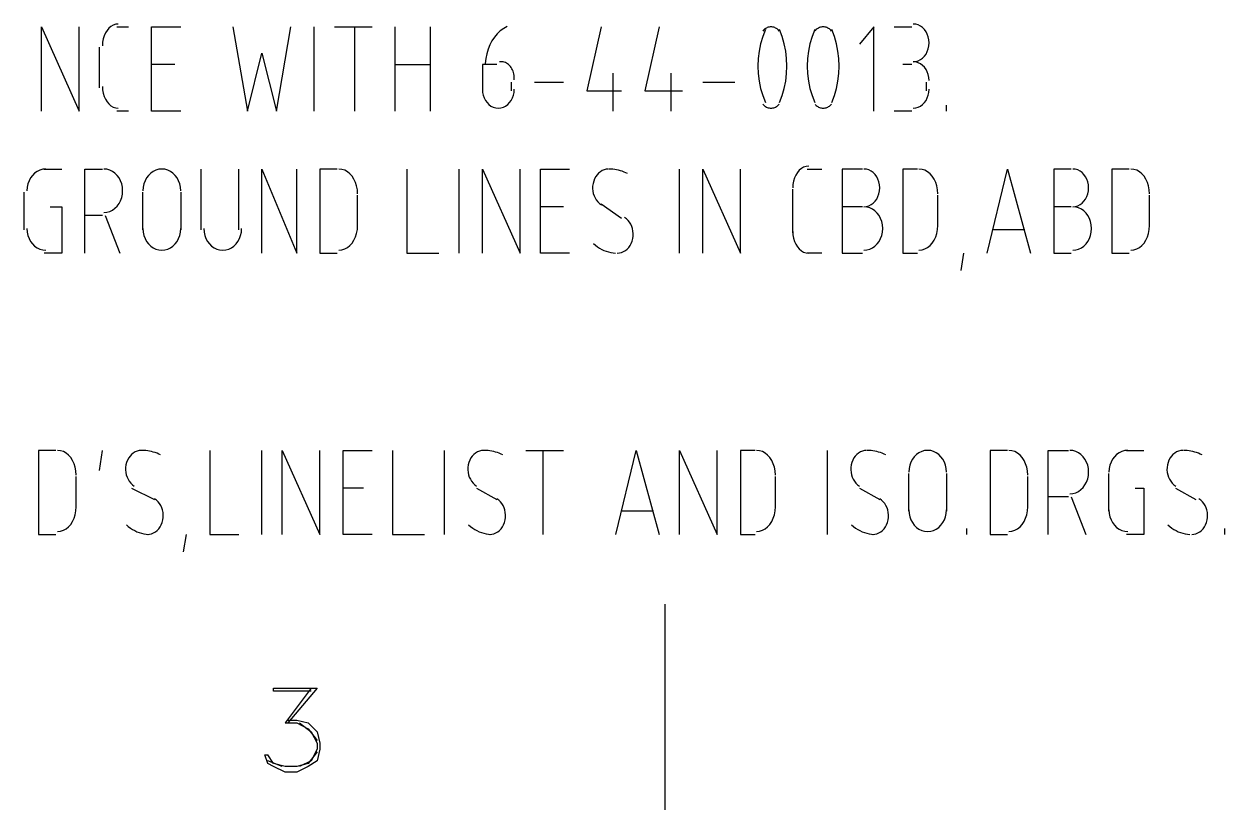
# Model space of a CAD drawing. Header units: millimetres. Extents: x 43 to 1147, y -811 to -31.
# Drawn here: x 263.92 to 313.6, y -811 to -778.48 of the extents above; entities that cross this region are included whole.
import ezdxf

# ---------------------------------------------------------------- set-up
doc = ezdxf.new("R2010")
doc.units = ezdxf.units.MM
doc.layers.add('EDITED_LINES', color=4, linetype='Continuous')

msp = doc.modelspace()

# ---------------------------------------------------------------- linework, layer by layer
at = {"layer": 'EDITED_LINES'}
for p, q in [((267.82, -778.48), (267.713, -778.492)), ((300.807, -778.49), (300.7, -778.48)), ((264.64, -782.08), (264.64, -778.6)), ((264.64, -778.6), (266.2, -782.08)), ((266.2, -782.08), (266.2, -778.6)), ((267.234, -778.966), (267.194, -779.096)), ((267.287, -778.848), (267.234, -778.966)), ((267.353, -778.744), (267.287, -778.848)), ((267.43, -778.654), (267.353, -778.744)), ((267.517, -778.58), (267.43, -778.654)), ((267.611, -778.526), (267.517, -778.58)), ((267.713, -778.492), (267.611, -778.526)), ((267.76, -778.6), (268.24, -778.6)), ((269.2, -782.08), (269.2, -778.6)), ((269.2, -778.6), (270.4, -778.6)), ((272.56, -778.6), (273.16, -782.08)), ((274.36, -782.08), (274.96, -778.6)), ((275.92, -782.08), (275.92, -778.6)), ((276.76, -778.6), (278.32, -778.6)), ((277.6, -782.08), (277.6, -778.6)), ((279.28, -782.08), (279.28, -778.6)), ((280.72, -778.6), (280.72, -782.08)), ((283.494, -778.886), (283.378, -779.023)), ((283.622, -778.766), (283.494, -778.886)), ((283.762, -778.664), (283.622, -778.766)), ((283.912, -778.583), (283.762, -778.664)), ((287.8, -778.6), (287.2, -781.24)), ((290.2, -778.6), (289.6, -781.24)), ((294.588, -778.713), (294.477, -779.001)), ((294.508, -778.739), (294.482, -778.77)), ((294.535, -778.711), (294.508, -778.739)), ((294.565, -778.686), (294.535, -778.711)), ((294.597, -778.664), (294.565, -778.686)), ((294.631, -778.645), (294.597, -778.664)), ((294.666, -778.629), (294.631, -778.645)), ((294.703, -778.617), (294.666, -778.629)), ((294.741, -778.607), (294.703, -778.617)), ((294.78, -778.602), (294.741, -778.607)), ((294.82, -778.6), (294.78, -778.602)), ((294.86, -778.602), (294.82, -778.6)), ((294.899, -778.607), (294.86, -778.602)), ((294.937, -778.617), (294.899, -778.607)), ((294.974, -778.629), (294.937, -778.617)), ((295.009, -778.645), (294.974, -778.629)), ((295.043, -778.664), (295.009, -778.645)), ((295.075, -778.686), (295.043, -778.664)), ((295.105, -778.711), (295.075, -778.686)), ((295.132, -778.739), (295.105, -778.711)), ((295.158, -778.77), (295.132, -778.739)), ((295.283, -779.001), (295.172, -778.713)), ((296.628, -778.713), (296.517, -779.001)), ((296.667, -778.739), (296.642, -778.77)), ((296.695, -778.711), (296.667, -778.739)), ((296.725, -778.686), (296.695, -778.711)), ((296.757, -778.664), (296.725, -778.686)), ((296.791, -778.645), (296.757, -778.664)), ((296.826, -778.629), (296.791, -778.645)), ((296.863, -778.617), (296.826, -778.629)), ((296.901, -778.607), (296.863, -778.617)), ((296.94, -778.602), (296.901, -778.607)), ((296.98, -778.6), (296.94, -778.602)), ((297.02, -778.602), (296.98, -778.6)), ((297.059, -778.607), (297.02, -778.602)), ((297.097, -778.617), (297.059, -778.607)), ((297.133, -778.629), (297.097, -778.617)), ((297.169, -778.645), (297.133, -778.629)), ((297.203, -778.664), (297.169, -778.645)), ((297.235, -778.686), (297.203, -778.664)), ((297.265, -778.711), (297.235, -778.686)), ((297.292, -778.739), (297.265, -778.711)), ((297.318, -778.77), (297.292, -778.739)), ((297.443, -779.001), (297.332, -778.713)), ((299.08, -778.6), (298.48, -779.32)), ((299.08, -782.08), (299.08, -778.6)), ((299.92, -778.6), (300.64, -778.6)), ((300.909, -778.52), (300.807, -778.49)), ((301.003, -778.567), (300.909, -778.52)), ((301.09, -778.63), (301.003, -778.567)), ((301.167, -778.708), (301.09, -778.63)), ((301.233, -778.799), (301.167, -778.708)), ((301.286, -778.902), (301.233, -778.799)), ((301.326, -779.013), (301.286, -778.902)), ((267.04, -781.12), (267.04, -779.44)), ((267.169, -779.234), (267.16, -779.38)), ((267.194, -779.096), (267.169, -779.234)), ((283.188, -779.342), (283.116, -779.521)), ((283.276, -779.176), (283.188, -779.342)), ((283.378, -779.023), (283.276, -779.176)), ((294.391, -779.298), (294.329, -779.601)), ((294.477, -779.001), (294.391, -779.298)), ((295.369, -779.298), (295.283, -779.001)), ((295.431, -779.601), (295.369, -779.298)), ((296.431, -779.298), (296.369, -779.601)), ((296.517, -779.001), (296.431, -779.298)), ((297.529, -779.298), (297.443, -779.001)), ((297.591, -779.601), (297.529, -779.298)), ((301.351, -779.133), (301.326, -779.013)), ((301.326, -779.507), (301.351, -779.387)), ((301.36, -779.26), (301.351, -779.133)), ((301.351, -779.387), (301.36, -779.26)), ((273.16, -782.08), (273.76, -779.68)), ((273.76, -779.68), (274.36, -782.08)), ((283.022, -779.907), (283.003, -780.112)), ((283.061, -779.71), (283.022, -779.907)), ((283.116, -779.521), (283.061, -779.71)), ((294.292, -779.909), (294.28, -780.22)), ((294.329, -779.601), (294.292, -779.909)), ((295.468, -779.909), (295.431, -779.601)), ((295.48, -780.22), (295.468, -779.909)), ((296.332, -779.909), (296.32, -780.22)), ((296.369, -779.601), (296.332, -779.909)), ((297.628, -779.909), (297.591, -779.601)), ((297.64, -780.22), (297.628, -779.909)), ((300.909, -780), (301.003, -779.953)), ((301.003, -779.953), (301.09, -779.89)), ((301.09, -779.89), (301.167, -779.812)), ((301.167, -779.812), (301.233, -779.721)), ((301.233, -779.721), (301.286, -779.618)), ((301.286, -779.618), (301.326, -779.507)), ((270.16, -780.16), (269.2, -780.16)), ((279.28, -780.16), (280.72, -780.16)), ((282.88, -780.16), (282.88, -781.24)), ((283.48, -780.16), (282.88, -780.16)), ((283.637, -780.041), (283.587, -780.046)), ((283.687, -780.041), (283.637, -780.041)), ((283.736, -780.047), (283.687, -780.041)), ((283.785, -780.058), (283.736, -780.047)), ((283.832, -780.075), (283.785, -780.058)), ((283.878, -780.096), (283.832, -780.075)), ((283.923, -780.123), (283.878, -780.096)), ((283.965, -780.155), (283.923, -780.123)), ((284.005, -780.192), (283.965, -780.155)), ((284.042, -780.233), (284.005, -780.192)), ((284.076, -780.279), (284.042, -780.233)), ((284.106, -780.328), (284.076, -780.279)), ((284.132, -780.379), (284.106, -780.328)), ((284.154, -780.433), (284.132, -780.379)), ((284.172, -780.489), (284.154, -780.433)), ((294.28, -780.22), (294.292, -780.531)), ((295.468, -780.531), (295.48, -780.22)), ((296.32, -780.22), (296.332, -780.531)), ((297.628, -780.531), (297.64, -780.22)), ((300.64, -780.16), (300.28, -780.16)), ((300.7, -780.04), (300.807, -780.03)), ((300.807, -780.05), (300.7, -780.04)), ((300.807, -780.03), (300.909, -780)), ((300.909, -780.08), (300.807, -780.05)), ((301.003, -780.127), (300.909, -780.08)), ((301.09, -780.19), (301.003, -780.127)), ((301.167, -780.268), (301.09, -780.19)), ((301.233, -780.359), (301.167, -780.268)), ((301.286, -780.461), (301.233, -780.359)), ((301.326, -780.573), (301.286, -780.461)), ((284.08, -781.24), (284.08, -780.88)), ((284.185, -780.547), (284.172, -780.489)), ((284.195, -780.607), (284.185, -780.547)), ((284.199, -780.667), (284.195, -780.607)), ((284.195, -780.789), (284.2, -780.728)), ((284.2, -780.728), (284.199, -780.667)), ((285.04, -780.88), (286.24, -780.88)), ((288.28, -780.52), (288.28, -782.08)), ((290.68, -780.52), (290.68, -782.08)), ((292, -780.88), (293.32, -780.88)), ((294.292, -780.531), (294.329, -780.839)), ((294.329, -780.839), (294.391, -781.142)), ((295.369, -781.142), (295.431, -780.839)), ((295.431, -780.839), (295.468, -780.531)), ((296.332, -780.531), (296.369, -780.839)), ((296.369, -780.839), (296.431, -781.142)), ((297.529, -781.142), (297.591, -780.839)), ((297.591, -780.839), (297.628, -780.531)), ((301.24, -780.88), (301.24, -781.24)), ((301.351, -780.693), (301.326, -780.573)), ((301.36, -780.82), (301.351, -780.693)), ((267.16, -781.06), (267.169, -781.206)), ((267.169, -781.206), (267.194, -781.344)), ((267.194, -781.344), (267.234, -781.474)), ((282.88, -781.18), (282.889, -781.307)), ((282.889, -781.307), (282.914, -781.427)), ((282.914, -781.427), (282.954, -781.538)), ((284.126, -781.538), (284.166, -781.427)), ((284.166, -781.427), (284.191, -781.307)), ((284.191, -781.307), (284.2, -781.18)), ((287.2, -781.24), (288.64, -781.24)), ((289.6, -781.24), (291.16, -781.24)), ((294.391, -781.142), (294.477, -781.439)), ((294.477, -781.439), (294.588, -781.727)), ((295.172, -781.727), (295.283, -781.439)), ((295.283, -781.439), (295.369, -781.142)), ((296.431, -781.142), (296.517, -781.439)), ((296.517, -781.439), (296.628, -781.727)), ((297.332, -781.727), (297.443, -781.439)), ((297.443, -781.439), (297.529, -781.142)), ((301.286, -781.538), (301.326, -781.427)), ((301.326, -781.427), (301.351, -781.307)), ((301.351, -781.307), (301.36, -781.18)), ((267.234, -781.474), (267.287, -781.592)), ((267.287, -781.592), (267.353, -781.696)), ((267.353, -781.696), (267.43, -781.786)), ((267.43, -781.786), (267.517, -781.86)), ((267.517, -781.86), (267.611, -781.914)), ((267.611, -781.914), (267.713, -781.948)), ((267.713, -781.948), (267.82, -781.96)), ((282.954, -781.538), (283.007, -781.641)), ((283.007, -781.641), (283.073, -781.732)), ((283.073, -781.732), (283.15, -781.81)), ((283.15, -781.81), (283.237, -781.873)), ((283.237, -781.873), (283.331, -781.92)), ((283.331, -781.92), (283.433, -781.95)), ((283.433, -781.95), (283.54, -781.96)), ((283.54, -781.96), (283.647, -781.95)), ((283.647, -781.95), (283.749, -781.92)), ((283.749, -781.92), (283.843, -781.873)), ((283.843, -781.873), (283.93, -781.81)), ((283.93, -781.81), (284.007, -781.732)), ((284.007, -781.732), (284.073, -781.641)), ((284.073, -781.641), (284.126, -781.538)), ((294.482, -781.79), (294.508, -781.821)), ((294.508, -781.821), (294.535, -781.849)), ((294.535, -781.849), (294.565, -781.874)), ((294.565, -781.874), (294.597, -781.896)), ((294.597, -781.896), (294.631, -781.915)), ((294.631, -781.915), (294.666, -781.931)), ((294.666, -781.931), (294.703, -781.943)), ((294.703, -781.943), (294.741, -781.953)), ((294.741, -781.953), (294.78, -781.958)), ((294.78, -781.958), (294.82, -781.96)), ((294.82, -781.96), (294.86, -781.958)), ((294.86, -781.958), (294.899, -781.953)), ((294.899, -781.953), (294.937, -781.943)), ((294.937, -781.943), (294.974, -781.931)), ((294.974, -781.931), (295.009, -781.915)), ((295.009, -781.915), (295.043, -781.896)), ((295.043, -781.896), (295.075, -781.874)), ((295.075, -781.874), (295.105, -781.849)), ((295.105, -781.849), (295.132, -781.821)), ((295.132, -781.821), (295.158, -781.79)), ((296.642, -781.79), (296.667, -781.821)), ((296.667, -781.821), (296.695, -781.849)), ((296.695, -781.849), (296.725, -781.874)), ((296.725, -781.874), (296.757, -781.896)), ((296.757, -781.896), (296.791, -781.915)), ((296.791, -781.915), (296.826, -781.931)), ((296.826, -781.931), (296.863, -781.943)), ((296.863, -781.943), (296.901, -781.953)), ((296.901, -781.953), (296.94, -781.958)), ((296.94, -781.958), (296.98, -781.96)), ((296.98, -781.96), (297.02, -781.958)), ((297.02, -781.958), (297.059, -781.953)), ((297.059, -781.953), (297.097, -781.943)), ((297.097, -781.943), (297.134, -781.931)), ((297.134, -781.931), (297.169, -781.915)), ((297.169, -781.915), (297.203, -781.896)), ((297.203, -781.896), (297.235, -781.874)), ((297.235, -781.874), (297.265, -781.849)), ((297.265, -781.849), (297.292, -781.821)), ((297.292, -781.821), (297.318, -781.79)), ((300.7, -781.96), (300.807, -781.95)), ((300.807, -781.95), (300.909, -781.92)), ((300.909, -781.92), (301.003, -781.873)), ((301.003, -781.873), (301.09, -781.81)), ((301.09, -781.81), (301.167, -781.732)), ((301.167, -781.732), (301.233, -781.641)), ((301.233, -781.641), (301.286, -781.538)), ((302.08, -782.08), (302.08, -781.84)), ((268.24, -782.08), (267.76, -782.08)), ((270.4, -782.08), (269.2, -782.08)), ((300.64, -782.08), (299.92, -782.08)), ((296.171, -784.406), (296.077, -784.46)), ((296.273, -784.372), (296.171, -784.406)), ((296.38, -784.36), (296.273, -784.372)), ((264.191, -784.848), (264.127, -784.966)), ((264.268, -784.744), (264.191, -784.848)), ((264.359, -784.654), (264.268, -784.744)), ((264.462, -784.58), (264.359, -784.654)), ((264.573, -784.526), (264.462, -784.58)), ((264.693, -784.492), (264.573, -784.526)), ((264.82, -784.48), (264.693, -784.492)), ((264.76, -784.48), (265.48, -784.48)), ((266.44, -787.96), (266.44, -784.48)), ((266.44, -784.48), (267.16, -784.48)), ((267.347, -784.492), (267.22, -784.48)), ((267.467, -784.526), (267.347, -784.492)), ((267.578, -784.58), (267.467, -784.526)), ((267.681, -784.654), (267.578, -784.58)), ((267.772, -784.744), (267.681, -784.654)), ((267.85, -784.848), (267.772, -784.744)), ((267.913, -784.966), (267.85, -784.848)), ((268.99, -784.848), (268.927, -784.966)), ((269.068, -784.744), (268.99, -784.848)), ((269.159, -784.654), (269.068, -784.744)), ((269.262, -784.58), (269.159, -784.654)), ((269.373, -784.526), (269.262, -784.58)), ((269.493, -784.492), (269.373, -784.526)), ((269.62, -784.48), (269.493, -784.492)), ((269.746, -784.492), (269.62, -784.48)), ((269.866, -784.526), (269.746, -784.492)), ((269.978, -784.58), (269.866, -784.526)), ((270.081, -784.654), (269.978, -784.58)), ((270.172, -784.744), (270.081, -784.654)), ((270.249, -784.848), (270.172, -784.744)), ((270.313, -784.966), (270.249, -784.848)), ((271.24, -784.48), (271.24, -787)), ((272.8, -787), (272.8, -784.48)), ((273.76, -787.96), (273.76, -784.48)), ((273.76, -784.48), (275.2, -787.96)), ((275.2, -787.96), (275.2, -784.48)), ((276.88, -784.48), (276.16, -784.48)), ((276.16, -784.48), (276.16, -787.96)), ((277.067, -784.493), (276.94, -784.48)), ((277.187, -784.532), (277.067, -784.493)), ((277.298, -784.594), (277.187, -784.532)), ((277.401, -784.677), (277.298, -784.594)), ((277.492, -784.779), (277.401, -784.677)), ((277.569, -784.898), (277.492, -784.779)), ((277.633, -785.031), (277.569, -784.898)), ((279.76, -784.48), (279.76, -787.96)), ((281.92, -787.96), (281.92, -784.48)), ((282.88, -787.96), (282.88, -784.48)), ((282.88, -784.48), (284.44, -787.96)), ((284.44, -787.96), (284.44, -784.48)), ((285.28, -787.96), (285.28, -784.48)), ((285.28, -784.48), (286.48, -784.48)), ((287.522, -784.883), (287.485, -784.978)), ((287.569, -784.796), (287.522, -784.883)), ((287.625, -784.718), (287.569, -784.796)), ((287.69, -784.649), (287.625, -784.718)), ((287.761, -784.591), (287.69, -784.649)), ((287.838, -784.544), (287.761, -784.591)), ((287.92, -784.509), (287.838, -784.544)), ((288.007, -784.488), (287.92, -784.509)), ((288.097, -784.48), (288.007, -784.488)), ((288.198, -784.483), (288.119, -784.48)), ((288.277, -784.489), (288.198, -784.483)), ((288.356, -784.499), (288.277, -784.489)), ((288.434, -784.513), (288.356, -784.499)), ((288.512, -784.53), (288.434, -784.513)), ((288.589, -784.551), (288.512, -784.53)), ((288.665, -784.575), (288.589, -784.551)), ((288.741, -784.603), (288.665, -784.575)), ((288.816, -784.635), (288.741, -784.603)), ((288.89, -784.67), (288.816, -784.635)), ((291.04, -787.96), (291.04, -784.48)), ((292, -787.96), (292, -784.48)), ((292, -784.48), (293.56, -787.96)), ((293.56, -787.96), (293.56, -784.48)), ((295.794, -784.846), (295.754, -784.976)), ((295.847, -784.728), (295.794, -784.846)), ((295.913, -784.624), (295.847, -784.728)), ((295.99, -784.534), (295.913, -784.624)), ((296.077, -784.46), (295.99, -784.534)), ((296.32, -784.48), (296.92, -784.48)), ((298.6, -784.48), (297.76, -784.48)), ((297.76, -784.48), (297.76, -787.96)), ((298.767, -784.49), (298.66, -784.48)), ((298.869, -784.52), (298.767, -784.49)), ((298.963, -784.567), (298.869, -784.52)), ((299.05, -784.63), (298.963, -784.567)), ((299.127, -784.708), (299.05, -784.63)), ((299.193, -784.799), (299.127, -784.708)), ((299.246, -784.902), (299.193, -784.799)), ((299.286, -785.013), (299.246, -784.902)), ((300.88, -784.48), (300.28, -784.48)), ((300.28, -784.48), (300.28, -787.96)), ((301.067, -784.493), (300.94, -784.48)), ((301.187, -784.532), (301.067, -784.493)), ((301.298, -784.594), (301.187, -784.532)), ((301.401, -784.677), (301.298, -784.594)), ((301.492, -784.779), (301.401, -784.677)), ((301.569, -784.898), (301.492, -784.779)), ((301.633, -785.031), (301.569, -784.898)), ((303.76, -787.96), (304.6, -784.48)), ((304.6, -784.48), (305.56, -787.96)), ((307.24, -784.48), (306.52, -784.48)), ((306.52, -784.48), (306.52, -787.96)), ((307.407, -784.49), (307.3, -784.48)), ((307.509, -784.52), (307.407, -784.49)), ((307.603, -784.567), (307.509, -784.52)), ((307.69, -784.63), (307.603, -784.567)), ((307.767, -784.708), (307.69, -784.63)), ((307.833, -784.799), (307.767, -784.708)), ((307.886, -784.902), (307.833, -784.799)), ((307.926, -785.013), (307.886, -784.902)), ((309.64, -784.48), (308.92, -784.48)), ((308.92, -784.48), (308.92, -787.96)), ((309.826, -784.493), (309.7, -784.48)), ((309.947, -784.532), (309.826, -784.493)), ((310.058, -784.594), (309.947, -784.532)), ((310.161, -784.677), (310.058, -784.594)), ((310.252, -784.779), (310.161, -784.677)), ((310.329, -784.898), (310.252, -784.779)), ((310.393, -785.031), (310.329, -784.898)), ((263.92, -787), (263.92, -785.44)), ((264.05, -785.234), (264.04, -785.38)), ((264.08, -785.096), (264.05, -785.234)), ((264.127, -784.966), (264.08, -785.096)), ((267.96, -785.096), (267.913, -784.966)), ((267.99, -785.234), (267.96, -785.096)), ((268, -785.38), (267.99, -785.234)), ((267.99, -785.526), (268, -785.38)), ((268.85, -785.234), (268.84, -785.38)), ((268.84, -787), (268.84, -785.44)), ((268.88, -785.096), (268.85, -785.234)), ((268.927, -784.966), (268.88, -785.096)), ((270.36, -785.095), (270.313, -784.966)), ((270.39, -785.234), (270.36, -785.095)), ((270.4, -785.38), (270.39, -785.234)), ((270.4, -785.44), (270.4, -787)), ((277.68, -785.178), (277.633, -785.031)), ((277.71, -785.334), (277.68, -785.178)), ((277.72, -785.5), (277.71, -785.334)), ((287.443, -785.186), (287.44, -785.29)), ((287.44, -785.29), (287.45, -785.393)), ((287.458, -785.08), (287.443, -785.186)), ((287.45, -785.393), (287.47, -785.493)), ((287.485, -784.978), (287.458, -785.08)), ((295.729, -785.114), (295.72, -785.26)), ((295.72, -787.12), (295.72, -785.32)), ((295.754, -784.976), (295.729, -785.114)), ((299.311, -785.133), (299.286, -785.013)), ((299.286, -785.507), (299.311, -785.387)), ((299.32, -785.26), (299.311, -785.133)), ((299.311, -785.387), (299.32, -785.26)), ((301.68, -785.178), (301.633, -785.031)), ((301.71, -785.334), (301.68, -785.178)), ((301.72, -785.5), (301.71, -785.334)), ((307.951, -785.133), (307.926, -785.013)), ((307.926, -785.507), (307.951, -785.387)), ((307.96, -785.26), (307.951, -785.133)), ((307.951, -785.387), (307.96, -785.26)), ((310.44, -785.178), (310.393, -785.031)), ((310.47, -785.334), (310.44, -785.178)), ((310.48, -785.5), (310.47, -785.334)), ((267.772, -786.016), (267.85, -785.912)), ((267.85, -785.912), (267.913, -785.794)), ((267.913, -785.794), (267.96, -785.664)), ((267.96, -785.664), (267.99, -785.526)), ((277.72, -786.88), (277.72, -785.56)), ((287.47, -785.493), (287.501, -785.588)), ((287.501, -785.588), (287.543, -785.678)), ((287.543, -785.678), (287.594, -785.761)), ((287.594, -785.761), (287.655, -785.836)), ((287.655, -785.836), (287.724, -785.901)), ((287.724, -785.901), (287.802, -785.956)), ((287.8, -785.92), (288.64, -786.52)), ((298.963, -785.953), (299.05, -785.89)), ((299.05, -785.89), (299.127, -785.812)), ((299.127, -785.812), (299.193, -785.721)), ((299.193, -785.721), (299.246, -785.618)), ((299.246, -785.618), (299.286, -785.507)), ((301.72, -786.88), (301.72, -785.56)), ((307.603, -785.953), (307.69, -785.89)), ((307.69, -785.89), (307.767, -785.812)), ((307.767, -785.812), (307.833, -785.721)), ((307.833, -785.721), (307.886, -785.618)), ((307.886, -785.618), (307.926, -785.507)), ((310.48, -786.88), (310.48, -785.56)), ((265, -786.04), (265.48, -786.04)), ((265.48, -786.04), (265.48, -787.96)), ((267.16, -786.4), (266.44, -786.4)), ((267.22, -786.28), (267.347, -786.268)), ((267.28, -786.4), (267.88, -787.96)), ((267.347, -786.268), (267.467, -786.234)), ((267.467, -786.234), (267.578, -786.18)), ((267.578, -786.18), (267.681, -786.106)), ((267.681, -786.106), (267.772, -786.016)), ((286.24, -786.04), (285.28, -786.04)), ((298.6, -786.04), (297.76, -786.04)), ((298.66, -786.04), (298.767, -786.03)), ((298.787, -786.052), (298.66, -786.04)), ((298.767, -786.03), (298.869, -786)), ((298.907, -786.086), (298.787, -786.052)), ((298.869, -786), (298.963, -785.953)), ((299.018, -786.14), (298.907, -786.086)), ((299.121, -786.214), (299.018, -786.14)), ((299.212, -786.304), (299.121, -786.214)), ((299.29, -786.408), (299.212, -786.304)), ((299.353, -786.526), (299.29, -786.408)), ((307.24, -786.04), (306.52, -786.04)), ((307.3, -786.04), (307.407, -786.03)), ((307.427, -786.052), (307.3, -786.04)), ((307.407, -786.03), (307.509, -786)), ((307.547, -786.086), (307.427, -786.052)), ((307.509, -786), (307.603, -785.953)), ((307.658, -786.14), (307.547, -786.086)), ((307.761, -786.214), (307.658, -786.14)), ((307.852, -786.304), (307.761, -786.214)), ((307.929, -786.408), (307.852, -786.304)), ((307.993, -786.526), (307.929, -786.408)), ((277.71, -786.985), (277.72, -786.82)), ((288.836, -786.539), (288.758, -786.484)), ((288.905, -786.604), (288.836, -786.539)), ((288.966, -786.679), (288.905, -786.604)), ((289.017, -786.762), (288.966, -786.679)), ((289.059, -786.852), (289.017, -786.762)), ((289.09, -786.947), (289.059, -786.852)), ((299.4, -786.656), (299.353, -786.526)), ((299.43, -786.794), (299.4, -786.656)), ((299.44, -786.94), (299.43, -786.794)), ((301.71, -786.985), (301.72, -786.82)), ((308.04, -786.656), (307.993, -786.526)), ((308.07, -786.794), (308.04, -786.656)), ((308.08, -786.94), (308.07, -786.794)), ((310.47, -786.985), (310.48, -786.82)), ((264.04, -786.94), (264.05, -787.086)), ((264.05, -787.086), (264.08, -787.224)), ((264.08, -787.224), (264.127, -787.354)), ((264.127, -787.354), (264.191, -787.472)), ((268.84, -786.94), (268.85, -787.086)), ((268.85, -787.086), (268.88, -787.224)), ((268.88, -787.224), (268.927, -787.354)), ((268.927, -787.354), (268.99, -787.472)), ((270.25, -787.472), (270.313, -787.354)), ((270.313, -787.354), (270.36, -787.224)), ((270.36, -787.224), (270.39, -787.086)), ((270.39, -787.086), (270.4, -786.94)), ((271.36, -786.94), (271.37, -787.086)), ((271.37, -787.086), (271.4, -787.224)), ((271.4, -787.224), (271.447, -787.354)), ((271.447, -787.354), (271.51, -787.472)), ((272.769, -787.472), (272.833, -787.354)), ((272.833, -787.354), (272.88, -787.224)), ((272.88, -787.224), (272.91, -787.086)), ((272.91, -787.086), (272.92, -786.94)), ((277.492, -787.541), (277.57, -787.422)), ((277.57, -787.422), (277.633, -787.289)), ((277.633, -787.289), (277.68, -787.142)), ((277.68, -787.142), (277.71, -786.985)), ((289.075, -787.462), (289.102, -787.36)), ((289.11, -787.047), (289.09, -786.947)), ((289.102, -787.36), (289.117, -787.254)), ((289.12, -787.15), (289.11, -787.047)), ((289.117, -787.254), (289.12, -787.15)), ((295.72, -787.06), (295.729, -787.206)), ((295.729, -787.206), (295.754, -787.344)), ((295.754, -787.344), (295.794, -787.474)), ((299.29, -787.472), (299.353, -787.354)), ((299.353, -787.354), (299.4, -787.224)), ((299.4, -787.224), (299.43, -787.086)), ((299.43, -787.086), (299.44, -786.94)), ((301.492, -787.541), (301.57, -787.422)), ((301.57, -787.422), (301.633, -787.289)), ((301.633, -787.289), (301.68, -787.142)), ((301.68, -787.142), (301.71, -786.985)), ((305.32, -787), (304, -787)), ((307.929, -787.472), (307.993, -787.354)), ((307.993, -787.354), (308.04, -787.224)), ((308.04, -787.224), (308.07, -787.086)), ((308.07, -787.086), (308.08, -786.94)), ((310.252, -787.541), (310.329, -787.422)), ((310.329, -787.422), (310.393, -787.289)), ((310.393, -787.289), (310.44, -787.142)), ((310.44, -787.142), (310.47, -786.985)), ((264.191, -787.472), (264.268, -787.576)), ((264.268, -787.576), (264.359, -787.666)), ((264.359, -787.666), (264.462, -787.74)), ((264.462, -787.74), (264.573, -787.794)), ((264.573, -787.794), (264.693, -787.828)), ((264.693, -787.828), (264.82, -787.84)), ((268.99, -787.472), (269.068, -787.576)), ((269.068, -787.576), (269.159, -787.666)), ((269.159, -787.666), (269.262, -787.74)), ((269.262, -787.74), (269.373, -787.794)), ((269.373, -787.794), (269.493, -787.828)), ((269.493, -787.828), (269.62, -787.84)), ((269.62, -787.84), (269.747, -787.828)), ((269.747, -787.828), (269.867, -787.794)), ((269.867, -787.794), (269.978, -787.74)), ((269.978, -787.74), (270.081, -787.666)), ((270.081, -787.666), (270.172, -787.576)), ((270.172, -787.576), (270.25, -787.472)), ((271.51, -787.472), (271.588, -787.576)), ((271.588, -787.576), (271.679, -787.666)), ((271.679, -787.666), (271.782, -787.74)), ((271.782, -787.74), (271.893, -787.794)), ((271.893, -787.794), (272.013, -787.828)), ((272.013, -787.828), (272.14, -787.84)), ((272.14, -787.84), (272.267, -787.828)), ((272.267, -787.828), (272.387, -787.794)), ((272.387, -787.794), (272.498, -787.74)), ((272.498, -787.74), (272.601, -787.666)), ((272.601, -787.666), (272.692, -787.576)), ((272.692, -787.576), (272.769, -787.472)), ((276.94, -787.84), (277.067, -787.827)), ((277.067, -787.827), (277.187, -787.788)), ((277.187, -787.788), (277.298, -787.726)), ((277.298, -787.726), (277.401, -787.643)), ((277.401, -787.643), (277.492, -787.541)), ((287.473, -787.568), (287.555, -787.636)), ((287.555, -787.636), (287.641, -787.698)), ((287.641, -787.698), (287.728, -787.754)), ((287.728, -787.754), (287.818, -787.803)), ((287.818, -787.803), (287.91, -787.846)), ((287.91, -787.846), (288.003, -787.882)), ((288.003, -787.882), (288.098, -787.911)), ((288.098, -787.911), (288.195, -787.934)), ((288.64, -787.931), (288.722, -787.896)), ((288.722, -787.896), (288.799, -787.849)), ((288.799, -787.849), (288.87, -787.791)), ((288.87, -787.791), (288.935, -787.722)), ((288.935, -787.722), (288.991, -787.644)), ((288.991, -787.644), (289.038, -787.557)), ((289.038, -787.557), (289.075, -787.462)), ((295.794, -787.474), (295.847, -787.592)), ((295.847, -787.592), (295.913, -787.696)), ((295.913, -787.696), (295.99, -787.786)), ((295.99, -787.786), (296.077, -787.86)), ((296.077, -787.86), (296.171, -787.914)), ((296.171, -787.914), (296.273, -787.948)), ((298.66, -787.84), (298.787, -787.828)), ((298.787, -787.828), (298.907, -787.794)), ((298.907, -787.794), (299.018, -787.74)), ((299.018, -787.74), (299.121, -787.666)), ((299.121, -787.666), (299.212, -787.576)), ((299.212, -787.576), (299.29, -787.472)), ((300.94, -787.84), (301.067, -787.827)), ((301.067, -787.827), (301.187, -787.788)), ((301.187, -787.788), (301.298, -787.726)), ((301.298, -787.726), (301.401, -787.643)), ((301.401, -787.643), (301.492, -787.541)), ((307.3, -787.84), (307.427, -787.828)), ((307.427, -787.828), (307.547, -787.794)), ((307.547, -787.794), (307.658, -787.74)), ((307.658, -787.74), (307.761, -787.666)), ((307.761, -787.666), (307.852, -787.576)), ((307.852, -787.576), (307.929, -787.472)), ((309.7, -787.84), (309.826, -787.827)), ((309.826, -787.827), (309.947, -787.788)), ((309.947, -787.788), (310.058, -787.726)), ((310.058, -787.726), (310.161, -787.643)), ((310.161, -787.643), (310.252, -787.541)), ((265.48, -787.96), (264.76, -787.96)), ((276.16, -787.96), (276.88, -787.96)), ((279.76, -787.96), (281.08, -787.96)), ((286.48, -787.96), (285.28, -787.96)), ((288.195, -787.934), (288.292, -787.95)), ((288.292, -787.95), (288.39, -787.958)), ((288.463, -787.96), (288.553, -787.952)), ((288.553, -787.952), (288.64, -787.931)), ((296.273, -787.948), (296.38, -787.96)), ((296.92, -787.96), (296.32, -787.96)), ((297.76, -787.96), (298.6, -787.96)), ((300.28, -787.96), (300.88, -787.96)), ((302.68, -788.68), (302.8, -787.96)), ((306.52, -787.96), (307.24, -787.96)), ((308.92, -787.96), (309.64, -787.96)), ((265.24, -796.12), (264.52, -796.12)), ((264.52, -796.12), (264.52, -799.6)), ((265.427, -796.133), (265.3, -796.12)), ((265.547, -796.172), (265.427, -796.133)), ((265.658, -796.234), (265.547, -796.172)), ((265.761, -796.317), (265.658, -796.234)), ((265.852, -796.419), (265.761, -796.317)), ((267.04, -796.96), (267.16, -796.12)), ((268.305, -796.358), (268.249, -796.436)), ((268.37, -796.289), (268.305, -796.358)), ((268.441, -796.231), (268.37, -796.289)), ((268.518, -796.184), (268.441, -796.231)), ((268.6, -796.149), (268.518, -796.184)), ((268.687, -796.128), (268.6, -796.149)), ((268.777, -796.12), (268.687, -796.128)), ((268.878, -796.123), (268.799, -796.12)), ((268.957, -796.129), (268.878, -796.123)), ((269.036, -796.139), (268.957, -796.129)), ((269.114, -796.153), (269.036, -796.139)), ((269.192, -796.17), (269.114, -796.153)), ((269.269, -796.191), (269.192, -796.17)), ((269.345, -796.215), (269.269, -796.191)), ((269.421, -796.243), (269.345, -796.215)), ((269.496, -796.275), (269.421, -796.243)), ((269.57, -796.31), (269.496, -796.275)), ((271.6, -796.12), (271.6, -799.6)), ((273.76, -799.6), (273.76, -796.12)), ((274.6, -799.6), (274.6, -796.12)), ((274.6, -796.12), (276.16, -799.6)), ((276.16, -799.6), (276.16, -796.12)), ((277.12, -799.6), (277.12, -796.12)), ((277.12, -796.12), (278.32, -796.12)), ((279.16, -796.12), (279.16, -799.6)), ((281.32, -799.6), (281.32, -796.12)), ((282.465, -796.358), (282.409, -796.436)), ((282.53, -796.289), (282.465, -796.358)), ((282.601, -796.231), (282.53, -796.289)), ((282.678, -796.184), (282.601, -796.231)), ((282.76, -796.149), (282.678, -796.184)), ((282.847, -796.128), (282.76, -796.149)), ((282.937, -796.12), (282.847, -796.128)), ((283.038, -796.123), (282.959, -796.12)), ((283.117, -796.129), (283.038, -796.123)), ((283.196, -796.139), (283.117, -796.129)), ((283.274, -796.153), (283.196, -796.139)), ((283.352, -796.17), (283.274, -796.153)), ((283.429, -796.191), (283.352, -796.17)), ((283.505, -796.215), (283.429, -796.191)), ((283.581, -796.243), (283.505, -796.215)), ((283.656, -796.275), (283.581, -796.243)), ((283.73, -796.31), (283.656, -796.275)), ((284.68, -796.12), (286.24, -796.12)), ((285.4, -799.6), (285.4, -796.12)), ((288.4, -799.6), (289.24, -796.12)), ((289.24, -796.12), (290.2, -799.6)), ((291.04, -799.6), (291.04, -796.12)), ((291.04, -796.12), (292.6, -799.6)), ((292.6, -799.6), (292.6, -796.12)), ((294.16, -796.12), (293.56, -796.12)), ((293.56, -796.12), (293.56, -799.6)), ((294.347, -796.133), (294.22, -796.12)), ((294.467, -796.172), (294.347, -796.133)), ((294.578, -796.234), (294.467, -796.172)), ((294.681, -796.317), (294.578, -796.234)), ((294.772, -796.419), (294.681, -796.317)), ((297.16, -799.6), (297.16, -796.12)), ((298.305, -796.358), (298.249, -796.436)), ((298.37, -796.289), (298.305, -796.358)), ((298.441, -796.231), (298.37, -796.289)), ((298.518, -796.184), (298.441, -796.231)), ((298.6, -796.149), (298.518, -796.184)), ((298.687, -796.128), (298.6, -796.149)), ((298.777, -796.12), (298.687, -796.128)), ((298.878, -796.123), (298.799, -796.12)), ((298.957, -796.129), (298.878, -796.123)), ((299.036, -796.139), (298.957, -796.129)), ((299.114, -796.153), (299.036, -796.139)), ((299.192, -796.17), (299.114, -796.153)), ((299.269, -796.191), (299.192, -796.17)), ((299.345, -796.215), (299.269, -796.191)), ((299.421, -796.243), (299.345, -796.215)), ((299.496, -796.275), (299.421, -796.243)), ((299.57, -796.31), (299.496, -796.275)), ((300.839, -796.294), (300.748, -796.384)), ((300.942, -796.22), (300.839, -796.294)), ((301.053, -796.166), (300.942, -796.22)), ((301.173, -796.132), (301.053, -796.166)), ((301.3, -796.12), (301.173, -796.132)), ((301.426, -796.132), (301.3, -796.12)), ((301.546, -796.166), (301.426, -796.132)), ((301.658, -796.22), (301.546, -796.166)), ((301.761, -796.294), (301.658, -796.22)), ((301.851, -796.384), (301.761, -796.294)), ((304.6, -796.12), (303.88, -796.12)), ((303.88, -796.12), (303.88, -799.6)), ((304.787, -796.133), (304.66, -796.12)), ((304.907, -796.172), (304.787, -796.133)), ((305.018, -796.234), (304.907, -796.172)), ((305.121, -796.317), (305.018, -796.234)), ((305.212, -796.419), (305.121, -796.317)), ((306.28, -799.6), (306.28, -796.12)), ((306.28, -796.12), (307.12, -796.12)), ((307.307, -796.132), (307.18, -796.12)), ((307.427, -796.166), (307.307, -796.132)), ((307.538, -796.22), (307.427, -796.166)), ((307.641, -796.294), (307.538, -796.22)), ((307.732, -796.384), (307.641, -796.294)), ((309.119, -796.294), (309.028, -796.384)), ((309.222, -796.22), (309.119, -796.294)), ((309.333, -796.166), (309.222, -796.22)), ((309.453, -796.132), (309.333, -796.166)), ((309.58, -796.12), (309.453, -796.132)), ((309.52, -796.12), (310.24, -796.12)), ((311.385, -796.358), (311.329, -796.436)), ((311.449, -796.289), (311.385, -796.358)), ((311.521, -796.231), (311.449, -796.289)), ((311.598, -796.184), (311.521, -796.231)), ((311.68, -796.149), (311.598, -796.184)), ((311.767, -796.128), (311.68, -796.149)), ((311.857, -796.12), (311.767, -796.128)), ((311.958, -796.123), (311.879, -796.12)), ((312.037, -796.129), (311.958, -796.123)), ((312.116, -796.139), (312.037, -796.129)), ((312.194, -796.153), (312.116, -796.139)), ((312.272, -796.17), (312.194, -796.153)), ((312.349, -796.191), (312.272, -796.17)), ((312.425, -796.215), (312.349, -796.191)), ((312.501, -796.243), (312.425, -796.215)), ((312.576, -796.275), (312.501, -796.243)), ((312.65, -796.31), (312.576, -796.275)), ((265.929, -796.538), (265.852, -796.419)), ((265.993, -796.671), (265.929, -796.538)), ((266.04, -796.818), (265.993, -796.671)), ((266.07, -796.974), (266.04, -796.818)), ((268.123, -796.826), (268.12, -796.93)), ((268.138, -796.72), (268.123, -796.826)), ((268.165, -796.618), (268.138, -796.72)), ((268.202, -796.523), (268.165, -796.618)), ((268.249, -796.436), (268.202, -796.523)), ((282.283, -796.826), (282.28, -796.93)), ((282.298, -796.72), (282.283, -796.826)), ((282.325, -796.618), (282.298, -796.72)), ((282.362, -796.523), (282.325, -796.618)), ((282.409, -796.436), (282.362, -796.523)), ((294.849, -796.538), (294.772, -796.419)), ((294.913, -796.671), (294.849, -796.538)), ((294.96, -796.818), (294.913, -796.671)), ((294.99, -796.974), (294.96, -796.818)), ((298.123, -796.826), (298.12, -796.93)), ((298.138, -796.72), (298.123, -796.826)), ((298.165, -796.618), (298.138, -796.72)), ((298.202, -796.523), (298.165, -796.618)), ((298.249, -796.436), (298.202, -796.523)), ((300.56, -796.736), (300.53, -796.874)), ((300.607, -796.606), (300.56, -796.736)), ((300.67, -796.488), (300.607, -796.606)), ((300.748, -796.384), (300.67, -796.488)), ((301.929, -796.488), (301.851, -796.384)), ((301.993, -796.606), (301.929, -796.488)), ((302.04, -796.735), (301.993, -796.606)), ((302.07, -796.874), (302.04, -796.735)), ((305.289, -796.538), (305.212, -796.419)), ((305.353, -796.671), (305.289, -796.538)), ((305.4, -796.818), (305.353, -796.671)), ((305.43, -796.974), (305.4, -796.818)), ((307.809, -796.488), (307.732, -796.384)), ((307.873, -796.606), (307.809, -796.488)), ((307.92, -796.736), (307.873, -796.606)), ((307.95, -796.874), (307.92, -796.736)), ((308.84, -796.736), (308.81, -796.874)), ((308.887, -796.606), (308.84, -796.736)), ((308.95, -796.488), (308.887, -796.606)), ((309.028, -796.384), (308.95, -796.488)), ((311.203, -796.826), (311.2, -796.93)), ((311.218, -796.72), (311.203, -796.826)), ((311.244, -796.618), (311.218, -796.72)), ((311.282, -796.523), (311.244, -796.618)), ((311.329, -796.436), (311.282, -796.523)), ((266.08, -797.14), (266.07, -796.974)), ((266.08, -798.52), (266.08, -797.2)), ((268.12, -796.93), (268.13, -797.033)), ((268.13, -797.033), (268.15, -797.133)), ((268.15, -797.133), (268.181, -797.228)), ((268.181, -797.228), (268.223, -797.318)), ((268.223, -797.318), (268.274, -797.401)), ((282.28, -796.93), (282.29, -797.033)), ((282.29, -797.033), (282.31, -797.133)), ((282.31, -797.133), (282.341, -797.228)), ((282.341, -797.228), (282.383, -797.318)), ((282.383, -797.318), (282.434, -797.401)), ((295, -797.14), (294.99, -796.974)), ((295, -798.52), (295, -797.2)), ((298.12, -796.93), (298.13, -797.033)), ((298.13, -797.033), (298.15, -797.133)), ((298.15, -797.133), (298.181, -797.228)), ((298.181, -797.228), (298.223, -797.318)), ((298.223, -797.318), (298.274, -797.401)), ((300.53, -796.874), (300.52, -797.02)), ((300.52, -798.64), (300.52, -797.08)), ((302.08, -797.02), (302.07, -796.874)), ((302.08, -797.08), (302.08, -798.64)), ((305.44, -797.14), (305.43, -796.974)), ((305.44, -798.52), (305.44, -797.2)), ((307.873, -797.434), (307.92, -797.304)), ((307.92, -797.304), (307.95, -797.166)), ((307.96, -797.02), (307.95, -796.874)), ((307.95, -797.166), (307.96, -797.02)), ((308.81, -796.874), (308.8, -797.02)), ((308.8, -798.64), (308.8, -797.08)), ((311.2, -796.93), (311.21, -797.033)), ((311.21, -797.033), (311.23, -797.133)), ((311.23, -797.133), (311.261, -797.228)), ((311.261, -797.228), (311.303, -797.318)), ((311.303, -797.318), (311.354, -797.401)), ((268.274, -797.401), (268.335, -797.476)), ((268.335, -797.476), (268.404, -797.541)), ((268.36, -797.68), (269.32, -798.16)), ((268.404, -797.541), (268.482, -797.596)), ((277.96, -797.68), (277.12, -797.68)), ((282.434, -797.401), (282.495, -797.476)), ((282.495, -797.476), (282.564, -797.541)), ((282.564, -797.541), (282.642, -797.596)), ((282.64, -797.68), (283.48, -798.16)), ((298.274, -797.401), (298.335, -797.476)), ((298.335, -797.476), (298.404, -797.541)), ((298.404, -797.541), (298.482, -797.596)), ((298.48, -797.68), (299.32, -798.16)), ((307.427, -797.874), (307.538, -797.82)), ((307.538, -797.82), (307.641, -797.746)), ((307.641, -797.746), (307.732, -797.656)), ((307.732, -797.656), (307.809, -797.552)), ((307.809, -797.552), (307.873, -797.434)), ((309.88, -797.68), (310.24, -797.68)), ((310.24, -797.68), (310.24, -799.6)), ((311.354, -797.401), (311.415, -797.476)), ((311.415, -797.476), (311.484, -797.541)), ((311.484, -797.541), (311.561, -797.596)), ((311.56, -797.68), (312.4, -798.16)), ((269.396, -798.179), (269.318, -798.124)), ((269.465, -798.244), (269.396, -798.179)), ((269.526, -798.319), (269.465, -798.244)), ((269.577, -798.402), (269.526, -798.319)), ((283.556, -798.179), (283.478, -798.124)), ((283.625, -798.244), (283.556, -798.179)), ((283.686, -798.319), (283.625, -798.244)), ((283.737, -798.402), (283.686, -798.319)), ((299.396, -798.179), (299.318, -798.124)), ((299.465, -798.244), (299.396, -798.179)), ((299.526, -798.319), (299.465, -798.244)), ((299.577, -798.402), (299.526, -798.319)), ((307.12, -798.04), (306.28, -798.04)), ((307.18, -797.92), (307.307, -797.908)), ((307.24, -798.04), (307.84, -799.6)), ((307.307, -797.908), (307.427, -797.874)), ((312.596, -798.179), (312.518, -798.124)), ((312.665, -798.244), (312.596, -798.179)), ((312.726, -798.319), (312.665, -798.244)), ((312.777, -798.402), (312.726, -798.319)), ((265.993, -798.929), (266.04, -798.782)), ((266.04, -798.782), (266.07, -798.625)), ((266.07, -798.625), (266.08, -798.46)), ((269.619, -798.492), (269.577, -798.402)), ((269.65, -798.587), (269.619, -798.492)), ((269.67, -798.687), (269.65, -798.587)), ((269.68, -798.79), (269.67, -798.687)), ((269.677, -798.894), (269.68, -798.79)), ((283.779, -798.492), (283.737, -798.402)), ((283.81, -798.587), (283.779, -798.492)), ((283.83, -798.687), (283.81, -798.587)), ((283.84, -798.79), (283.83, -798.687)), ((283.837, -798.894), (283.84, -798.79)), ((289.96, -798.64), (288.64, -798.64)), ((294.913, -798.929), (294.96, -798.782)), ((294.96, -798.782), (294.99, -798.625)), ((294.99, -798.625), (295, -798.46)), ((299.619, -798.492), (299.577, -798.402)), ((299.65, -798.587), (299.619, -798.492)), ((299.67, -798.687), (299.65, -798.587)), ((299.68, -798.79), (299.67, -798.687)), ((299.677, -798.894), (299.68, -798.79)), ((300.52, -798.58), (300.53, -798.726)), ((300.53, -798.726), (300.56, -798.864)), ((302.04, -798.864), (302.07, -798.726)), ((302.07, -798.726), (302.08, -798.58)), ((305.353, -798.929), (305.4, -798.782)), ((305.4, -798.782), (305.43, -798.625)), ((305.43, -798.625), (305.44, -798.46)), ((308.8, -798.58), (308.81, -798.726)), ((308.81, -798.726), (308.84, -798.864)), ((312.819, -798.492), (312.777, -798.402)), ((312.85, -798.587), (312.819, -798.492)), ((312.87, -798.687), (312.85, -798.587)), ((312.88, -798.79), (312.87, -798.687)), ((312.877, -798.894), (312.88, -798.79)), ((265.658, -799.366), (265.761, -799.283)), ((265.761, -799.283), (265.852, -799.181)), ((265.852, -799.181), (265.929, -799.062)), ((265.929, -799.062), (265.993, -798.929)), ((268.153, -799.208), (268.235, -799.276)), ((268.235, -799.276), (268.321, -799.338)), ((268.321, -799.338), (268.408, -799.394)), ((269.495, -799.362), (269.551, -799.284)), ((269.551, -799.284), (269.598, -799.197)), ((269.598, -799.197), (269.635, -799.102)), ((269.635, -799.102), (269.662, -799)), ((269.662, -799), (269.677, -798.894)), ((282.313, -799.208), (282.395, -799.276)), ((282.395, -799.276), (282.481, -799.338)), ((282.481, -799.338), (282.568, -799.394)), ((283.655, -799.362), (283.711, -799.284)), ((283.711, -799.284), (283.758, -799.197)), ((283.758, -799.197), (283.795, -799.102)), ((283.795, -799.102), (283.822, -799)), ((283.822, -799), (283.837, -798.894)), ((294.578, -799.366), (294.681, -799.283)), ((294.681, -799.283), (294.772, -799.181)), ((294.772, -799.181), (294.85, -799.062)), ((294.85, -799.062), (294.913, -798.929)), ((298.153, -799.208), (298.235, -799.276)), ((298.235, -799.276), (298.321, -799.338)), ((298.321, -799.338), (298.408, -799.394)), ((299.495, -799.362), (299.551, -799.284)), ((299.551, -799.284), (299.598, -799.197)), ((299.598, -799.197), (299.635, -799.102)), ((299.635, -799.102), (299.662, -799)), ((299.662, -799), (299.677, -798.894)), ((300.56, -798.864), (300.607, -798.994)), ((300.607, -798.994), (300.67, -799.112)), ((300.67, -799.112), (300.748, -799.216)), ((300.748, -799.216), (300.839, -799.306)), ((300.839, -799.306), (300.942, -799.38)), ((301.658, -799.38), (301.761, -799.306)), ((301.761, -799.306), (301.852, -799.216)), ((301.852, -799.216), (301.929, -799.112)), ((301.929, -799.112), (301.993, -798.994)), ((301.993, -798.994), (302.04, -798.864)), ((305.018, -799.366), (305.121, -799.283)), ((305.121, -799.283), (305.212, -799.181)), ((305.212, -799.181), (305.29, -799.062)), ((305.29, -799.062), (305.353, -798.929)), ((308.84, -798.864), (308.887, -798.994)), ((308.887, -798.994), (308.95, -799.112)), ((308.95, -799.112), (309.028, -799.216)), ((309.028, -799.216), (309.119, -799.306)), ((309.119, -799.306), (309.222, -799.38)), ((311.233, -799.208), (311.315, -799.276)), ((311.315, -799.276), (311.401, -799.338)), ((311.401, -799.338), (311.488, -799.394)), ((312.695, -799.362), (312.751, -799.284)), ((312.751, -799.284), (312.798, -799.197)), ((312.798, -799.197), (312.835, -799.102)), ((312.835, -799.102), (312.862, -799)), ((312.862, -799), (312.877, -798.894)), ((264.52, -799.6), (265.24, -799.6)), ((265.3, -799.48), (265.427, -799.467)), ((265.427, -799.467), (265.547, -799.428)), ((265.547, -799.428), (265.658, -799.366)), ((268.408, -799.394), (268.498, -799.443)), ((268.498, -799.443), (268.59, -799.486)), ((268.59, -799.486), (268.683, -799.522)), ((268.683, -799.522), (268.778, -799.551)), ((268.778, -799.551), (268.875, -799.574)), ((268.875, -799.574), (268.972, -799.59)), ((268.972, -799.59), (269.07, -799.598)), ((269.023, -799.6), (269.113, -799.592)), ((269.113, -799.592), (269.2, -799.571)), ((269.2, -799.571), (269.282, -799.536)), ((269.282, -799.536), (269.359, -799.489)), ((269.359, -799.489), (269.43, -799.431)), ((269.43, -799.431), (269.495, -799.362)), ((270.52, -800.32), (270.64, -799.6)), ((271.6, -799.6), (272.8, -799.6)), ((278.32, -799.6), (277.12, -799.6)), ((279.16, -799.6), (280.48, -799.6)), ((282.568, -799.394), (282.658, -799.443)), ((282.658, -799.443), (282.75, -799.486)), ((282.75, -799.486), (282.843, -799.522)), ((282.843, -799.522), (282.938, -799.551)), ((282.938, -799.551), (283.035, -799.574)), ((283.035, -799.574), (283.132, -799.59)), ((283.132, -799.59), (283.23, -799.598)), ((283.183, -799.6), (283.273, -799.592)), ((283.273, -799.592), (283.36, -799.571)), ((283.36, -799.571), (283.442, -799.536)), ((283.442, -799.536), (283.519, -799.489)), ((283.519, -799.489), (283.59, -799.431)), ((283.59, -799.431), (283.655, -799.362)), ((293.56, -799.6), (294.16, -799.6)), ((294.22, -799.48), (294.347, -799.467)), ((294.347, -799.467), (294.467, -799.428)), ((294.467, -799.428), (294.578, -799.366)), ((298.408, -799.394), (298.498, -799.443)), ((298.498, -799.443), (298.59, -799.486)), ((298.59, -799.486), (298.683, -799.522)), ((298.683, -799.522), (298.778, -799.551)), ((298.778, -799.551), (298.875, -799.574)), ((298.875, -799.574), (298.972, -799.59)), ((298.972, -799.59), (299.07, -799.598)), ((299.023, -799.6), (299.113, -799.592)), ((299.113, -799.592), (299.2, -799.571)), ((299.2, -799.571), (299.282, -799.536)), ((299.282, -799.536), (299.359, -799.489)), ((299.359, -799.489), (299.43, -799.431)), ((299.43, -799.431), (299.495, -799.362)), ((300.942, -799.38), (301.053, -799.434)), ((301.053, -799.434), (301.173, -799.468)), ((301.173, -799.468), (301.3, -799.48)), ((301.3, -799.48), (301.427, -799.468)), ((301.427, -799.468), (301.547, -799.434)), ((301.547, -799.434), (301.658, -799.38)), ((302.92, -799.6), (302.92, -799.36)), ((303.88, -799.6), (304.6, -799.6)), ((304.66, -799.48), (304.787, -799.467)), ((304.787, -799.467), (304.907, -799.428)), ((304.907, -799.428), (305.018, -799.366)), ((309.222, -799.38), (309.333, -799.434)), ((309.333, -799.434), (309.453, -799.468)), ((309.453, -799.468), (309.58, -799.48)), ((310.24, -799.6), (309.52, -799.6)), ((311.488, -799.394), (311.578, -799.443)), ((311.578, -799.443), (311.67, -799.486)), ((311.67, -799.486), (311.763, -799.522)), ((311.763, -799.522), (311.858, -799.551)), ((311.858, -799.551), (311.955, -799.574)), ((311.955, -799.574), (312.052, -799.59)), ((312.052, -799.59), (312.15, -799.598)), ((312.223, -799.6), (312.313, -799.592)), ((312.313, -799.592), (312.4, -799.571)), ((312.4, -799.571), (312.482, -799.536)), ((312.482, -799.536), (312.559, -799.489)), ((312.559, -799.489), (312.63, -799.431)), ((312.63, -799.431), (312.695, -799.362)), ((313.6, -799.6), (313.6, -799.36)), ((290.44, -811), (290.44, -802.48)), ((274.24, -806.08), (274.24, -805.96)), ((274.24, -805.96), (276.04, -805.96)), ((275.8, -806.08), (274.24, -806.08)), ((275.8, -805.96), (274.72, -807.4)), ((276.04, -805.96), (274.84, -807.4)), ((274.84, -807.28), (275.2, -807.28)), ((275.2, -807.28), (275.68, -807.4)), ((274.72, -807.4), (275.2, -807.4)), ((275.2, -807.4), (275.68, -807.64)), ((275.32, -807.4), (275.8, -807.76)), ((275.68, -807.4), (276.04, -807.76)), ((275.68, -807.64), (276.04, -808.12)), ((275.8, -807.76), (276.04, -808.24)), ((276.04, -807.76), (276.16, -808.24)), ((276.04, -808.24), (276.04, -808.48)), ((276.16, -808.24), (276.16, -808.48)), ((274, -809.08), (273.88, -808.72)), ((273.88, -808.72), (274, -808.72)), ((274.24, -809.08), (274, -808.72)), ((276.04, -808.6), (275.68, -809.08)), ((276.04, -808.48), (275.8, -808.96)), ((276.16, -808.48), (276.04, -808.96)), ((274.6, -809.2), (274, -808.96)), ((274.24, -809.2), (274, -809.08)), ((274.72, -809.2), (274.24, -809.08)), ((274.72, -809.44), (274.24, -809.2)), ((275.2, -809.2), (274.72, -809.2)), ((275.68, -809.08), (275.2, -809.2)), ((275.68, -809.2), (275.2, -809.44)), ((275.8, -808.96), (275.32, -809.2)), ((276.04, -808.96), (275.68, -809.2)), ((275.2, -809.44), (274.72, -809.44))]:
    msp.add_line(p, q, dxfattribs=at)

doc.saveas('drawing.dxf')
